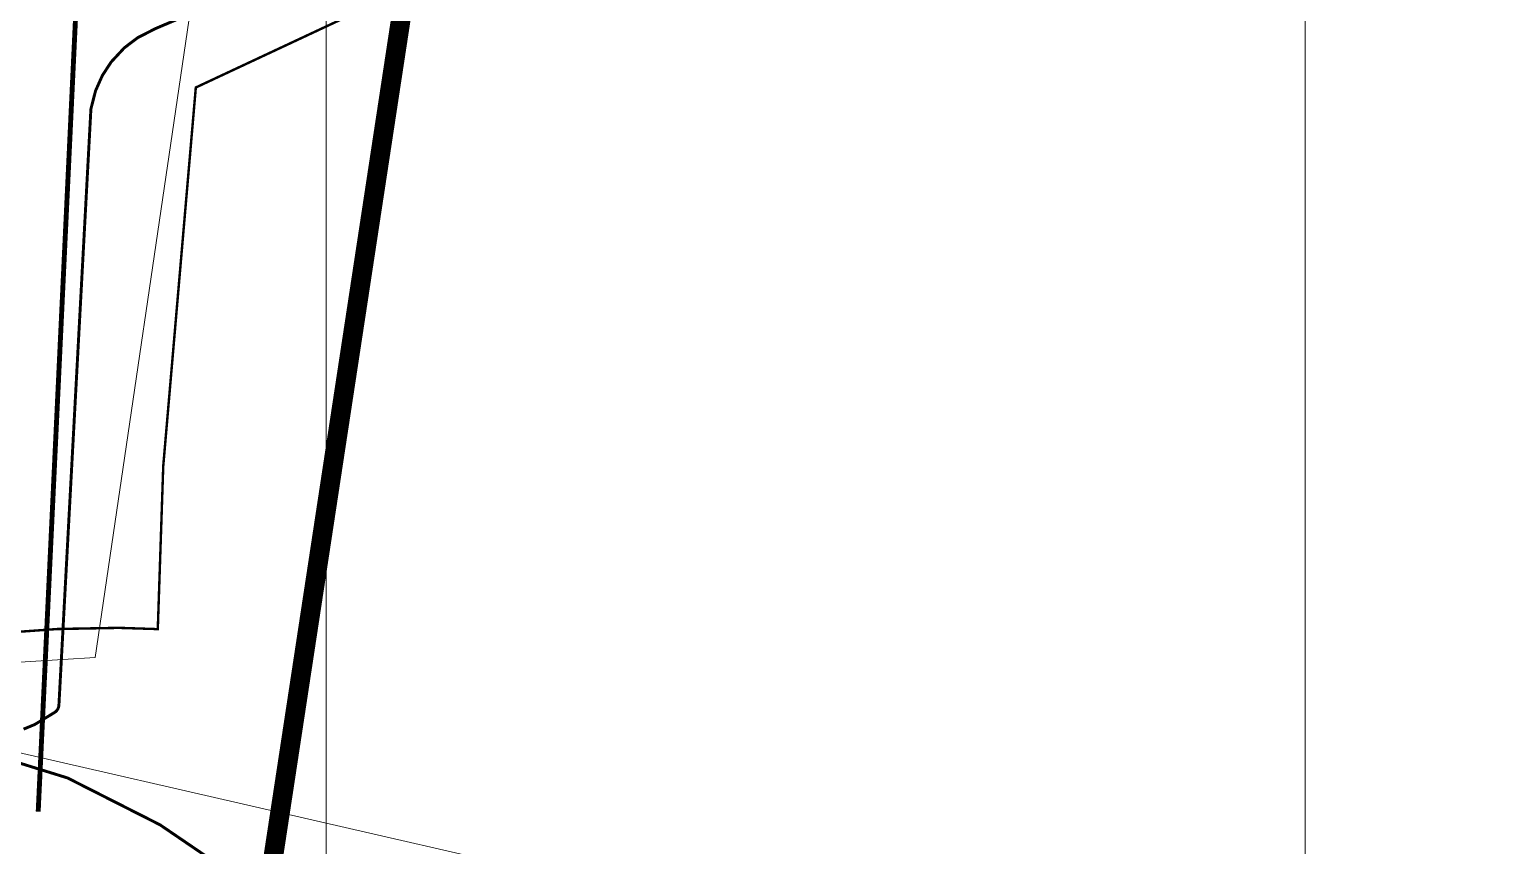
# Model space of a CAD drawing. Header units: millimetres. Extents: x 519 to 9564855, y -810 to 5021775.
# Drawn here: x 9531697 to 9533207, y 4995121 to 4995955 of the extents above; entities that cross this region are included whole.
import ezdxf

# ---------------------------------------------------------------- set-up
doc = ezdxf.new("R2010")
doc.units = ezdxf.units.MM
doc.header["$LTSCALE"] = 2
doc.header["$MEASUREMENT"] = 0
for name, pattern in [('ACAD_ISO02W100', [15, 12, -3]), ('DASHED', [0.75, 0.5, -0.25]), ('HIDDEN2', [4.7624999999999975, 3.174999999999998, -1.587499999999999]), ('НЕПРЕРЫВНАЯ_ЛИНИЯ', [0])]:
    doc.linetypes.add(name, pattern=pattern)
for name, color, linetype in [('FIBERGLASS', 212, 'Continuous'), ('GRID_PULKOVO', 7, 'Continuous'), ('OilColl&Flowlines', 3, 'Continuous'), ('ROAD_GROUND', 9, 'Continuous')]:
    doc.layers.add(name, color=color, linetype=linetype)
for name, color, linetype, lineweight in [('KTO to TEXACO OilLine', 107, 'НЕПРЕРЫВНАЯ_ЛИНИЯ', 60), ('Land lease as of 24.06.2004', 47, 'HIDDEN2', 70), ('Скв на 2025 допы от ХеКай', 204, 'Continuous', 0)]:
    doc.layers.add(name, color=color, linetype=linetype, lineweight=lineweight)

msp = doc.modelspace()

# ---------------------------------------------------------------- linework, layer by layer
at = {"layer": 'FIBERGLASS', "lineweight": 0}
for p, q in [((9533138.274542373, 4996511.806181747, 1.879393098802303), (9531823.133873172, 4995954.533520127, 6.964799560987508)), ((9531726.885963187, 4995265.259870107, 5.859556646932965), (9531758.170035424, 4995856.651794776, 6.964799560521848)), ((9531696.85212548, 4995241.490177047, -11.10159061811014), (9531722.192500992, 4995256.884204655, 3.345234676645254))]:
    msp.add_line(p, q, dxfattribs=at)
at = {"layer": 'FIBERGLASS', "linetype": 'DASHED', "lineweight": 0, "ltscale": 0.07, "const_width": 2.999999999999996, "elevation": 6.964799560987508}
msp.add_lwpolyline([(9531690.73478023, 4995239.977539973), (9531702.221621027, 4995244.752092506), (9531722.192500992, 4995256.884204651, 0.2628751333492947), (9531726.88596318, 4995265.259870095), (9531759.531296885, 4995873.32848599), (9531764.257727677, 4995891.974439529), (9531771.265816573, 4995907.672259906), (9531780.273751812, 4995921.466879726), (9531793.706671368, 4995935.913382844), (9531807.386883268, 4995946.268799419), (9531825.74743744, 4995955.640981823), (9532856.827748727, 4996392.546997178), (9532922.386633536, 4996420.326667508), (9533177.574545652, 4996528.644032915)], format="xyb", dxfattribs=at)
at = {"layer": 'FIBERGLASS', "linetype": 'DASHED', "lineweight": 0, "ltscale": 0.07, "const_width": 2.999999999999996}
msp.add_lwpolyline([(9531054.536999734, 4995245.955002367), (9531531.03699974, 4995232.955002439), (9531540.736999748, 4995231.855002452), (9531632.436999757, 4995222.155002462), (9531735.687300738, 4995190.114676473), (9531830.136999762, 4995142.255002487), (9532202.536999803, 4994888.755002552), (9532999.999999814, 4994764.944845022)], dxfattribs=at)
at = {"layer": 'FIBERGLASS', "lineweight": 0}
msp.add_arc((9531864.464214804, 4995856.651794791, 6.964799560987508), 106.2498437346555, 112.8917946423108, 180.0000000266804, dxfattribs=at)
at = {"layer": 'FIBERGLASS', "lineweight": 0, "extrusion": (-0.5066234928620856, 0.02518929950531799, 0.8617993592888379)}
msp.add_arc((-5462434.765756336, 7990518.336760242, -4703164.485472571), 9.999999999999996, 30.28592316595489, 89.78919693899833, dxfattribs=at)
at = {"layer": 'GRID_PULKOVO', "lineweight": 0}
for p, q in [((9531999.999997426, 5010000.000000954), (9532000.000000004, 4992000.000002043)), ((9532999.999999925, 5010000.00000099), (9533000.000000007, 4992000.000002198))]:
    msp.add_line(p, q, dxfattribs=at)
at = {"layer": 'KTO to TEXACO OilLine', "lineweight": 0}
for p, q in [((9531949.349351047, 4996571.254994402), (9531763.733181724, 4995313.159024131)), ((9531763.733181724, 4995313.159024131), (9531502.703986635, 4995296.73935741))]:
    msp.add_line(p, q, dxfattribs=at)
at = {"layer": 'Land lease as of 24.06.2004', "color": 34, "linetype": 'DASHED', "lineweight": 0, "ltscale": 50, "const_width": 20}
msp.add_lwpolyline([(9519654.299998388, 5003739.600000131), (9532971.599998247, 5004566.600002246), (9534671.099998783, 5001241.400002519), (9547648.799999237, 4998330.80000457), (9546800.59999981, 4994774.100004436), (9538599.499999823, 4994719.200003136), (9534700.09999962, 4995931.600002524), (9534117.999999868, 4994384.900002422), (9531927.799999774, 4994990.900002083), (9532139.499999547, 4996381.200002111), (9522290.099999068, 4999426.300000552), (9519885.29999902, 4999727.000000174), (9519654.299998388, 5003739.600000131)], dxfattribs=at)
at = {"layer": 'OilColl&Flowlines', "color": 5, "lineweight": 0}
msp.add_line((9533965.004913596, 4994693.731886043), (9531650.683322366, 4995224.04388871), dxfattribs=at)
at = {"layer": 'ROAD_GROUND', "lineweight": 0, "const_width": 4.999999999999992}
msp.add_lwpolyline([(9531705.675449694, 4995155.754145015), (9531745.27150197, 4995997.103082641), (9531745.27150197, 4995997.103082641), (9531745.27150197, 4995997.103082641), (9531745.27150197, 4995997.103082641)], dxfattribs=at)
at = {"layer": 'Скв на 2025 допы от ХеКай', "color": 244, "linetype": 'ACAD_ISO02W100', "lineweight": 0, "true_color": 0x991b1e, "const_width": 1.5}
msp.add_lwpolyline([(9531576.730197623, 4995331.143492102), (9531725.434506247, 4995341.754680002), (9531788.016474793, 4995342.936180877), (9531828.327332843, 4995341.670605807), (9531833.910709368, 4995508.361528337), (9531852.431760753, 4995723.586886675), (9531867.18521804, 4995895.030616632), (9532039.373564733, 4995975.622006392), (9532220.514600543, 4996060.403638511), (9532311.080738733, 4996102.803812103), (9532401.655636357, 4996145.18527063), (9532454.906304115, 4996170.108825382), (9532539.11311918, 4996209.521160553), (9532723.762370592, 4996295.944785295), (9532843.174004223, 4996351.834457937), (9532998.329411553, 4996424.453721746), (9533179.47044736, 4996509.235353872), (9533360.61148318, 4996594.016985978), (9533569.115909053, 4996691.605843722), (9533575.997080512, 4996771.569046958), (9533966.122050807, 4996954.162473193), (9534167.593816124, 4997048.461258557)], dxfattribs=at)
at = {"layer": 'Скв на 2025 допы от ХеКай', "color": 244, "linetype": 'ACAD_ISO02W100', "lineweight": 0, "true_color": 0x991b1e, "const_width": 1.5, "elevation": 24.20234814112655}
msp.add_lwpolyline([(9531532.654176252, 4995329.000874143), (9531725.48610192, 4995342.753278849), (9531788.068070468, 4995343.934779724), (9531827.379918257, 4995342.618014272), (9531832.953932434, 4995509.029235921), (9531866.22842818, 4995895.698311287), (9531998.980224963, 4995957.831742002), (9532453.314044936, 4996170.479100517), (9532460.28456014, 4996173.741595142), (9532465.63968264, 4996176.248017961), (9532470.234646283, 4996178.398654426), (9532582.368384287, 4996230.881965461), (9532758.522787992, 4996313.329643779), (9532818.670300974, 4996341.481212504), (9532860.093767896, 4996360.869139254), (9532922.682976184, 4996390.163524195), (9533035.220973818, 4996442.836045763), (9533306.93252754, 4996570.008493938), (9533457.092197608, 4996640.289542348), (9533568.159119194, 4996692.273538378), (9533575.038485603, 4996772.21562858), (9533752.33330739, 4996855.204451292), (9533875.12762473, 4996912.677362333), (9534056.268660547, 4996997.45899444)], dxfattribs=at)

doc.saveas('drawing.dxf')
